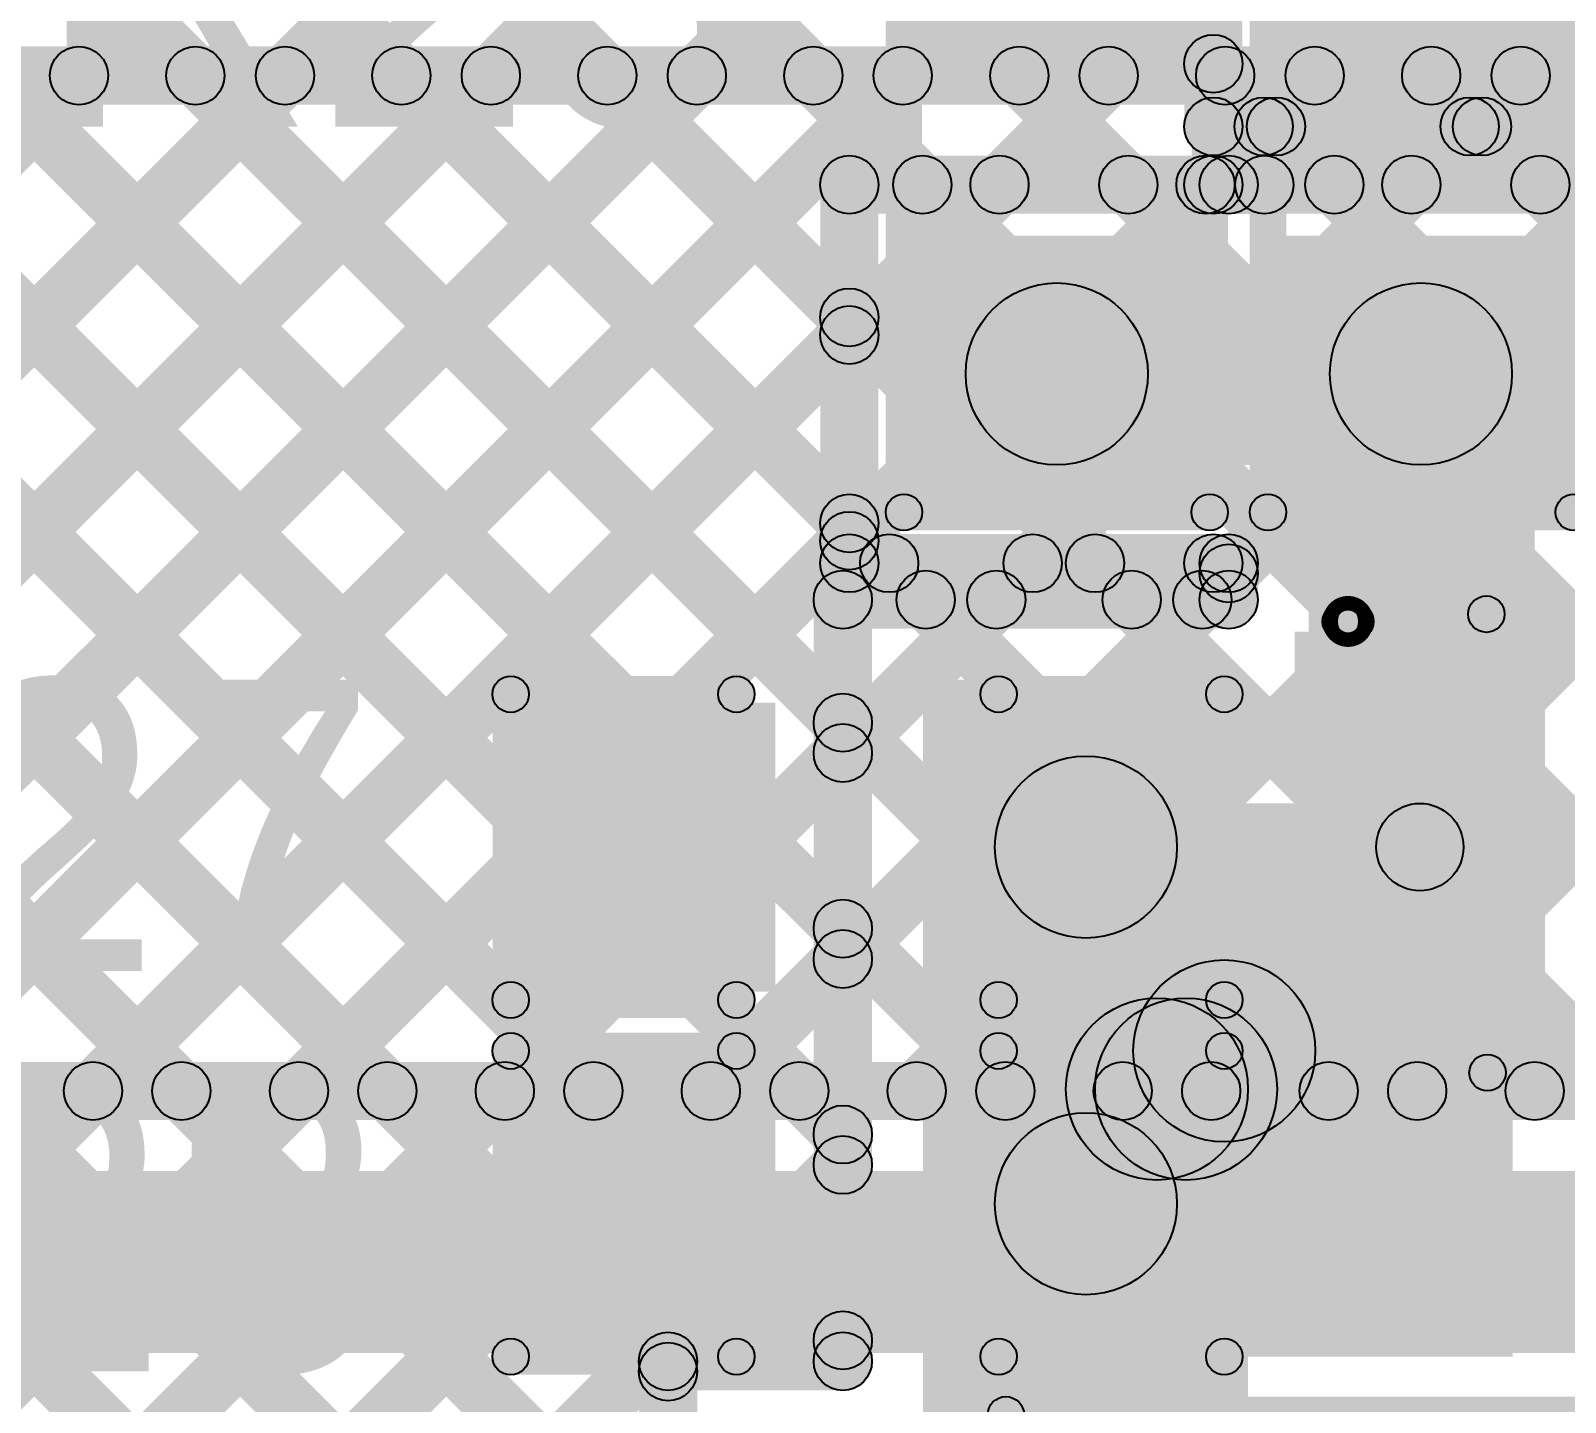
# Model space of a CAD drawing. Header units: millimetres. Extents: x -0.28 to 3.03, y -0.05 to 3.12.
# Drawn here: x 1.2805 to 1.4912, y 2.2307 to 2.4192 of the extents above; entities that cross this region are included whole.
import ezdxf

# ---------------------------------------------------------------- set-up
doc = ezdxf.new("R2010")
doc.units = ezdxf.units.MM
doc.header["$MEASUREMENT"] = 0
for name, color, linetype in [('BottomLayer', 5, 'Continuous'), ('TopLayer', 1, 'Continuous'), ('TopOverlay', 2, 'Continuous'), ('TopPaste', 8, 'Continuous'), ('TopSolder', 216, 'Continuous')]:
    doc.layers.add(name, color=color, linetype=linetype)

# ---------------------------------------------------------------- blocks, each defined once
blk = doc.blocks.new('1239AS_H_1R0M_P2_15')
at = {"layer": 'TopLayer'}
for points in [[(-0.04921, 0.03937), (-0.01575, 0.03937), (-0.01575, -0.03937), (-0.04921, -0.03937)], [(0.01575, 0.03937), (0.04921, 0.03937), (0.04921, -0.03937), (0.01575, -0.03937)]]:
    blk.add_hatch(color=1, dxfattribs=at).paths.add_polyline_path(points)
at = {"layer": 'TopOverlay'}
h = blk.add_hatch(color=2, dxfattribs=at)
edge = h.paths.add_edge_path()
edge.add_arc((-0.053, 0.043), 0.0025, 0, 360)
h = blk.add_hatch(color=2, dxfattribs=at)
edge = h.paths.add_edge_path()
edge.add_arc((-0.053, 0.043), 0.0025, 0, 360)
for points in [[(0.053, 0.0455), (0.053, 0.0405), (-0.053, 0.0405), (-0.053, 0.0455)], [(-0.0555, 0.043), (-0.0505, 0.043), (-0.0505, -0.043), (-0.0555, -0.043)], [(0.0505, 0.043), (0.0555, 0.043), (0.0555, -0.043), (0.0505, -0.043)], [(0.053, -0.0405), (0.053, -0.0455), (-0.053, -0.0455), (-0.053, -0.0405)]]:
    blk.add_hatch(color=2, dxfattribs=at).paths.add_polyline_path(points)
h = blk.add_hatch(color=2, dxfattribs=at)
edge = h.paths.add_edge_path()
edge.add_arc((0.053, 0.043), 0.0025, 0, 360)
h = blk.add_hatch(color=2, dxfattribs=at)
edge = h.paths.add_edge_path()
edge.add_arc((0.053, 0.043), 0.0025, 0, 360)
h = blk.add_hatch(color=2, dxfattribs=at)
edge = h.paths.add_edge_path()
edge.add_arc((-0.053, -0.043), 0.0025, 0, 360)
h = blk.add_hatch(color=2, dxfattribs=at)
edge = h.paths.add_edge_path()
edge.add_arc((-0.053, -0.043), 0.0025, 0, 360)
h = blk.add_hatch(color=2, dxfattribs=at)
edge = h.paths.add_edge_path()
edge.add_arc((0.053, -0.043), 0.0025, 0, 360)
h = blk.add_hatch(color=2, dxfattribs=at)
edge = h.paths.add_edge_path()
edge.add_arc((0.053, -0.043), 0.0025, 0, 360)
at = {"layer": 'TopPaste'}
for points in [[(-0.04921, 0.03937), (-0.01575, 0.03937), (-0.01575, -0.03937), (-0.04921, -0.03937)], [(0.01575, 0.03937), (0.04921, 0.03937), (0.04921, -0.03937), (0.01575, -0.03937)]]:
    blk.add_hatch(color=8, dxfattribs=at).paths.add_polyline_path(points)
at = {"layer": 'TopSolder'}
for points in [[(-0.05321, 0.04337), (-0.01175, 0.04337), (-0.01175, -0.04337), (-0.05321, -0.04337)], [(0.01175, 0.04337), (0.05321, 0.04337), (0.05321, -0.04337), (0.01175, -0.04337)]]:
    blk.add_hatch(color=216, dxfattribs=at).paths.add_polyline_path(points)
at = {"layer": 'TopOverlay'}
for centre in [(-0.053, 0.043), (-0.053, 0.043), (0.053, 0.043), (0.053, 0.043), (-0.053, -0.043), (-0.053, -0.043), (0.053, -0.043), (0.053, -0.043)]:
    blk.add_circle(centre, 0.0025, dxfattribs=at)
blk = doc.blocks.new('TPS61023DRLR_23')
at = {"layer": 'TopLayer'}
for points in [[(-0.04232, 0.02559), (-0.01594, 0.02559), (-0.01594, 0.01378), (-0.04232, 0.01378)], [(0.01594, 0.02559), (0.04232, 0.02559), (0.04232, 0.01378), (0.01594, 0.01378)], [(-0.04232, 0.00591), (-0.01594, 0.00591), (-0.01594, -0.00591), (-0.04232, -0.00591)], [(0.01594, 0.00591), (0.04232, 0.00591), (0.04232, -0.00591), (0.01594, -0.00591)], [(-0.04232, -0.01378), (-0.01594, -0.01378), (-0.01594, -0.02559), (-0.04232, -0.02559)], [(0.01594, -0.01378), (0.04232, -0.01378), (0.04232, -0.02559), (0.01594, -0.02559)]]:
    blk.add_hatch(color=1, dxfattribs=at).paths.add_polyline_path(points)
at = {"layer": 'TopOverlay'}
h = blk.add_hatch(color=2, dxfattribs=at)
edge = h.paths.add_edge_path()
edge.add_arc((-0.02, 0.032), 0.0025, 0, 360)
for points in [[(-0.02, 0.0295), (-0.02, 0.0345), (0.0177, 0.0345), (0.0177, 0.0295)], [(-0.01985, -0.0335), (-0.01985, -0.0285), (0.01785, -0.0285), (0.01785, -0.0335)]]:
    blk.add_hatch(color=2, dxfattribs=at).paths.add_polyline_path(points)
h = blk.add_hatch(color=2, dxfattribs=at)
edge = h.paths.add_edge_path()
edge.add_arc((0.0177, 0.032), 0.0025, 0, 360)
h = blk.add_hatch(color=2, dxfattribs=at)
edge = h.paths.add_edge_path()
edge.add_arc((-0.04, 0.031), 0.0025, 0, 360)
h = blk.add_hatch(color=2, dxfattribs=at)
edge = h.paths.add_edge_path()
edge.add_arc((-0.038, 0.031), 0.0025, 0, 360)
h = blk.add_hatch(color=2, dxfattribs=at)
edge = h.paths.add_edge_path()
edge.add_arc((-0.01985, -0.031), 0.0025, 0, 360)
h = blk.add_hatch(color=2, dxfattribs=at)
edge = h.paths.add_edge_path()
edge.add_arc((0.01785, -0.031), 0.0025, 0, 360)
at = {"layer": 'TopPaste'}
for points in [[(-0.04232, 0.02559), (-0.01594, 0.02559), (-0.01594, 0.01378), (-0.04232, 0.01378)], [(0.01594, 0.02559), (0.04232, 0.02559), (0.04232, 0.01378), (0.01594, 0.01378)], [(-0.04232, 0.00591), (-0.01594, 0.00591), (-0.01594, -0.00591), (-0.04232, -0.00591)], [(0.01594, 0.00591), (0.04232, 0.00591), (0.04232, -0.00591), (0.01594, -0.00591)], [(-0.04232, -0.01378), (-0.01594, -0.01378), (-0.01594, -0.02559), (-0.04232, -0.02559)], [(0.01594, -0.01378), (0.04232, -0.01378), (0.04232, -0.02559), (0.01594, -0.02559)]]:
    blk.add_hatch(color=8, dxfattribs=at).paths.add_polyline_path(points)
at = {"layer": 'TopSolder'}
for points in [[(-0.04632, 0.02959), (-0.01194, 0.02959), (-0.01194, 0.00978), (-0.04632, 0.00978)], [(0.01194, 0.02959), (0.04632, 0.02959), (0.04632, 0.00978), (0.01194, 0.00978)], [(-0.04632, 0.00991), (-0.01194, 0.00991), (-0.01194, -0.00991), (-0.04632, -0.00991)], [(0.01194, 0.00991), (0.04632, 0.00991), (0.04632, -0.00991), (0.01194, -0.00991)], [(-0.04632, -0.00978), (-0.01194, -0.00978), (-0.01194, -0.02959), (-0.04632, -0.02959)], [(0.01194, -0.00978), (0.04632, -0.00978), (0.04632, -0.02959), (0.01194, -0.02959)]]:
    blk.add_hatch(color=216, dxfattribs=at).paths.add_polyline_path(points)
at = {"layer": 'TopOverlay', "const_width": 0.005}
blk.add_lwpolyline([(-0.038, 0.031, 1), (-0.04, 0.031, 1)], format="xyb", close=True, dxfattribs=at)
at = {"layer": 'TopOverlay'}
for centre in [(-0.02, 0.032), (0.0177, 0.032), (-0.04, 0.031), (-0.038, 0.031), (-0.01985, -0.031), (0.01785, -0.031)]:
    blk.add_circle(centre, 0.0025, dxfattribs=at)
blk = doc.blocks.new('R__0603_46')
at = {"layer": 'TopLayer'}
for points in [[(-0.015, 0.0175), (-0.015, -0.0175), (-0.045, -0.0175), (-0.045, 0.0175)], [(0.045, 0.0175), (0.045, -0.0175), (0.015, -0.0175), (0.015, 0.0175)]]:
    blk.add_hatch(color=1, dxfattribs=at).paths.add_polyline_path(points)
at = {"layer": 'TopOverlay'}
h = blk.add_hatch(color=2, dxfattribs=at)
edge = h.paths.add_edge_path()
edge.add_arc((-0.049, 0.021), 0.0025, 0, 360)
h = blk.add_hatch(color=2, dxfattribs=at)
edge = h.paths.add_edge_path()
edge.add_arc((-0.049, 0.021), 0.0025, 0, 360)
for points in [[(-0.049, 0.0185), (-0.049, 0.0235), (0.049, 0.0235), (0.049, 0.0185)], [(-0.0515, 0.021), (-0.0465, 0.021), (-0.0465, -0.021), (-0.0515, -0.021)], [(0.0465, 0.021), (0.0515, 0.021), (0.0515, -0.021), (0.0465, -0.021)], [(-0.049, -0.0235), (-0.049, -0.0185), (0.049, -0.0185), (0.049, -0.0235)]]:
    blk.add_hatch(color=2, dxfattribs=at).paths.add_polyline_path(points)
h = blk.add_hatch(color=2, dxfattribs=at)
edge = h.paths.add_edge_path()
edge.add_arc((0.049, 0.021), 0.0025, 0, 360)
h = blk.add_hatch(color=2, dxfattribs=at)
edge = h.paths.add_edge_path()
edge.add_arc((0.049, 0.021), 0.0025, 0, 360)
h = blk.add_hatch(color=2, dxfattribs=at)
edge = h.paths.add_edge_path()
edge.add_arc((-0.049, -0.021), 0.0025, 0, 360)
h = blk.add_hatch(color=2, dxfattribs=at)
edge = h.paths.add_edge_path()
edge.add_arc((-0.049, -0.021), 0.0025, 0, 360)
h = blk.add_hatch(color=2, dxfattribs=at)
edge = h.paths.add_edge_path()
edge.add_arc((0.049, -0.021), 0.0025, 0, 360)
h = blk.add_hatch(color=2, dxfattribs=at)
edge = h.paths.add_edge_path()
edge.add_arc((0.049, -0.021), 0.0025, 0, 360)
at = {"layer": 'TopPaste'}
for points in [[(-0.015, 0.0175), (-0.015, -0.0175), (-0.045, -0.0175), (-0.045, 0.0175)], [(0.045, 0.0175), (0.045, -0.0175), (0.015, -0.0175), (0.015, 0.0175)]]:
    blk.add_hatch(color=8, dxfattribs=at).paths.add_polyline_path(points)
at = {"layer": 'TopSolder'}
for points in [[(-0.011, 0.0215), (-0.011, -0.0215), (-0.049, -0.0215), (-0.049, 0.0215)], [(0.049, 0.0215), (0.049, -0.0215), (0.011, -0.0215), (0.011, 0.0215)]]:
    blk.add_hatch(color=216, dxfattribs=at).paths.add_polyline_path(points)
at = {"layer": 'TopOverlay'}
for centre in [(-0.049, 0.021), (-0.049, 0.021), (0.049, 0.021), (0.049, 0.021), (-0.049, -0.021), (-0.049, -0.021), (0.049, -0.021), (0.049, -0.021)]:
    blk.add_circle(centre, 0.0025, dxfattribs=at)
blk = doc.blocks.new('R__0603_47')
at = {"layer": 'TopLayer'}
for points in [[(-0.015, 0.0175), (-0.015, -0.0175), (-0.045, -0.0175), (-0.045, 0.0175)], [(0.045, 0.0175), (0.045, -0.0175), (0.015, -0.0175), (0.015, 0.0175)]]:
    blk.add_hatch(color=1, dxfattribs=at).paths.add_polyline_path(points)
at = {"layer": 'TopOverlay'}
h = blk.add_hatch(color=2, dxfattribs=at)
edge = h.paths.add_edge_path()
edge.add_arc((-0.049, 0.021), 0.0025, 0, 360)
h = blk.add_hatch(color=2, dxfattribs=at)
edge = h.paths.add_edge_path()
edge.add_arc((-0.049, 0.021), 0.0025, 0, 360)
for points in [[(-0.049, 0.0185), (-0.049, 0.0235), (0.049, 0.0235), (0.049, 0.0185)], [(-0.0515, 0.021), (-0.0465, 0.021), (-0.0465, -0.021), (-0.0515, -0.021)], [(0.0465, 0.021), (0.0515, 0.021), (0.0515, -0.021), (0.0465, -0.021)], [(-0.049, -0.0235), (-0.049, -0.0185), (0.049, -0.0185), (0.049, -0.0235)]]:
    blk.add_hatch(color=2, dxfattribs=at).paths.add_polyline_path(points)
h = blk.add_hatch(color=2, dxfattribs=at)
edge = h.paths.add_edge_path()
edge.add_arc((0.049, 0.021), 0.0025, 0, 360)
h = blk.add_hatch(color=2, dxfattribs=at)
edge = h.paths.add_edge_path()
edge.add_arc((0.049, 0.021), 0.0025, 0, 360)
h = blk.add_hatch(color=2, dxfattribs=at)
edge = h.paths.add_edge_path()
edge.add_arc((-0.049, -0.021), 0.0025, 0, 360)
h = blk.add_hatch(color=2, dxfattribs=at)
edge = h.paths.add_edge_path()
edge.add_arc((-0.049, -0.021), 0.0025, 0, 360)
h = blk.add_hatch(color=2, dxfattribs=at)
edge = h.paths.add_edge_path()
edge.add_arc((0.049, -0.021), 0.0025, 0, 360)
h = blk.add_hatch(color=2, dxfattribs=at)
edge = h.paths.add_edge_path()
edge.add_arc((0.049, -0.021), 0.0025, 0, 360)
at = {"layer": 'TopPaste'}
for points in [[(-0.015, 0.0175), (-0.015, -0.0175), (-0.045, -0.0175), (-0.045, 0.0175)], [(0.045, 0.0175), (0.045, -0.0175), (0.015, -0.0175), (0.015, 0.0175)]]:
    blk.add_hatch(color=8, dxfattribs=at).paths.add_polyline_path(points)
at = {"layer": 'TopSolder'}
for points in [[(-0.011, 0.0215), (-0.011, -0.0215), (-0.049, -0.0215), (-0.049, 0.0215)], [(0.049, 0.0215), (0.049, -0.0215), (0.011, -0.0215), (0.011, 0.0215)]]:
    blk.add_hatch(color=216, dxfattribs=at).paths.add_polyline_path(points)
at = {"layer": 'TopOverlay'}
for centre in [(-0.049, 0.021), (-0.049, 0.021), (0.049, 0.021), (0.049, 0.021), (-0.049, -0.021), (-0.049, -0.021), (0.049, -0.021), (0.049, -0.021)]:
    blk.add_circle(centre, 0.0025, dxfattribs=at)
blk = doc.blocks.new('C__0603_87')
at = {"layer": 'TopLayer'}
for points in [[(-0.015, 0.0175), (-0.015, -0.0175), (-0.045, -0.0175), (-0.045, 0.0175)], [(0.045, 0.0175), (0.045, -0.0175), (0.015, -0.0175), (0.015, 0.0175)]]:
    blk.add_hatch(color=1, dxfattribs=at).paths.add_polyline_path(points)
at = {"layer": 'TopOverlay'}
h = blk.add_hatch(color=2, dxfattribs=at)
edge = h.paths.add_edge_path()
edge.add_arc((-0.049, 0.021), 0.0025, 0, 360)
h = blk.add_hatch(color=2, dxfattribs=at)
edge = h.paths.add_edge_path()
edge.add_arc((-0.049, 0.021), 0.0025, 0, 360)
for points in [[(-0.018, 0.0235), (-0.018, 0.0185), (-0.049, 0.0185), (-0.049, 0.0235)], [(0.049, 0.0235), (0.049, 0.0185), (0.018, 0.0185), (0.018, 0.0235)], [(-0.0515, 0.021), (-0.0465, 0.021), (-0.0465, -0.021), (-0.0515, -0.021)], [(0.0465, 0.021), (0.0515, 0.021), (0.0515, -0.021), (0.0465, -0.021)], [(-0.018, -0.0185), (-0.018, -0.0235), (-0.049, -0.0235), (-0.049, -0.0185)], [(0.049, -0.0185), (0.049, -0.0235), (0.018, -0.0235), (0.018, -0.0185)]]:
    blk.add_hatch(color=2, dxfattribs=at).paths.add_polyline_path(points)
h = blk.add_hatch(color=2, dxfattribs=at)
edge = h.paths.add_edge_path()
edge.add_arc((-0.018, 0.021), 0.0025, 0, 360)
h = blk.add_hatch(color=2, dxfattribs=at)
edge = h.paths.add_edge_path()
edge.add_arc((0.018, 0.021), 0.0025, 0, 360)
h = blk.add_hatch(color=2, dxfattribs=at)
edge = h.paths.add_edge_path()
edge.add_arc((0.049, 0.021), 0.0025, 0, 360)
h = blk.add_hatch(color=2, dxfattribs=at)
edge = h.paths.add_edge_path()
edge.add_arc((0.049, 0.021), 0.0025, 0, 360)
h = blk.add_hatch(color=2, dxfattribs=at)
edge = h.paths.add_edge_path()
edge.add_arc((-0.049, -0.021), 0.0025, 0, 360)
h = blk.add_hatch(color=2, dxfattribs=at)
edge = h.paths.add_edge_path()
edge.add_arc((-0.049, -0.021), 0.0025, 0, 360)
h = blk.add_hatch(color=2, dxfattribs=at)
edge = h.paths.add_edge_path()
edge.add_arc((-0.018, -0.021), 0.0025, 0, 360)
h = blk.add_hatch(color=2, dxfattribs=at)
edge = h.paths.add_edge_path()
edge.add_arc((0.018, -0.021), 0.0025, 0, 360)
h = blk.add_hatch(color=2, dxfattribs=at)
edge = h.paths.add_edge_path()
edge.add_arc((0.049, -0.021), 0.0025, 0, 360)
h = blk.add_hatch(color=2, dxfattribs=at)
edge = h.paths.add_edge_path()
edge.add_arc((0.049, -0.021), 0.0025, 0, 360)
at = {"layer": 'TopPaste'}
for points in [[(-0.015, 0.0175), (-0.015, -0.0175), (-0.045, -0.0175), (-0.045, 0.0175)], [(0.045, 0.0175), (0.045, -0.0175), (0.015, -0.0175), (0.015, 0.0175)]]:
    blk.add_hatch(color=8, dxfattribs=at).paths.add_polyline_path(points)
at = {"layer": 'TopSolder'}
for points in [[(-0.01264, 0.01986), (-0.01264, -0.01986), (-0.04736, -0.01986), (-0.04736, 0.01986)], [(0.04736, 0.01986), (0.04736, -0.01986), (0.01264, -0.01986), (0.01264, 0.01986)]]:
    blk.add_hatch(color=216, dxfattribs=at).paths.add_polyline_path(points)
at = {"layer": 'TopOverlay'}
for centre in [(-0.049, 0.021), (-0.049, 0.021), (-0.018, 0.021), (0.018, 0.021), (0.049, 0.021), (0.049, 0.021), (-0.049, -0.021), (-0.049, -0.021), (-0.018, -0.021), (0.018, -0.021), (0.049, -0.021), (0.049, -0.021)]:
    blk.add_circle(centre, 0.0025, dxfattribs=at)
blk = doc.blocks.new('C__0603_88')
at = {"layer": 'TopLayer'}
for points in [[(-0.015, 0.0175), (-0.015, -0.0175), (-0.045, -0.0175), (-0.045, 0.0175)], [(0.045, 0.0175), (0.045, -0.0175), (0.015, -0.0175), (0.015, 0.0175)]]:
    blk.add_hatch(color=1, dxfattribs=at).paths.add_polyline_path(points)
at = {"layer": 'TopOverlay'}
h = blk.add_hatch(color=2, dxfattribs=at)
edge = h.paths.add_edge_path()
edge.add_arc((-0.049, 0.021), 0.0025, 0, 360)
h = blk.add_hatch(color=2, dxfattribs=at)
edge = h.paths.add_edge_path()
edge.add_arc((-0.049, 0.021), 0.0025, 0, 360)
for points in [[(-0.018, 0.0235), (-0.018, 0.0185), (-0.049, 0.0185), (-0.049, 0.0235)], [(0.049, 0.0235), (0.049, 0.0185), (0.018, 0.0185), (0.018, 0.0235)], [(-0.0515, 0.021), (-0.0465, 0.021), (-0.0465, -0.021), (-0.0515, -0.021)], [(0.0465, 0.021), (0.0515, 0.021), (0.0515, -0.021), (0.0465, -0.021)], [(-0.018, -0.0185), (-0.018, -0.0235), (-0.049, -0.0235), (-0.049, -0.0185)], [(0.049, -0.0185), (0.049, -0.0235), (0.018, -0.0235), (0.018, -0.0185)]]:
    blk.add_hatch(color=2, dxfattribs=at).paths.add_polyline_path(points)
h = blk.add_hatch(color=2, dxfattribs=at)
edge = h.paths.add_edge_path()
edge.add_arc((-0.018, 0.021), 0.0025, 0, 360)
h = blk.add_hatch(color=2, dxfattribs=at)
edge = h.paths.add_edge_path()
edge.add_arc((0.018, 0.021), 0.0025, 0, 360)
h = blk.add_hatch(color=2, dxfattribs=at)
edge = h.paths.add_edge_path()
edge.add_arc((0.049, 0.021), 0.0025, 0, 360)
h = blk.add_hatch(color=2, dxfattribs=at)
edge = h.paths.add_edge_path()
edge.add_arc((0.049, 0.021), 0.0025, 0, 360)
h = blk.add_hatch(color=2, dxfattribs=at)
edge = h.paths.add_edge_path()
edge.add_arc((-0.049, -0.021), 0.0025, 0, 360)
h = blk.add_hatch(color=2, dxfattribs=at)
edge = h.paths.add_edge_path()
edge.add_arc((-0.049, -0.021), 0.0025, 0, 360)
h = blk.add_hatch(color=2, dxfattribs=at)
edge = h.paths.add_edge_path()
edge.add_arc((-0.018, -0.021), 0.0025, 0, 360)
h = blk.add_hatch(color=2, dxfattribs=at)
edge = h.paths.add_edge_path()
edge.add_arc((0.018, -0.021), 0.0025, 0, 360)
h = blk.add_hatch(color=2, dxfattribs=at)
edge = h.paths.add_edge_path()
edge.add_arc((0.049, -0.021), 0.0025, 0, 360)
h = blk.add_hatch(color=2, dxfattribs=at)
edge = h.paths.add_edge_path()
edge.add_arc((0.049, -0.021), 0.0025, 0, 360)
at = {"layer": 'TopPaste'}
for points in [[(-0.015, 0.0175), (-0.015, -0.0175), (-0.045, -0.0175), (-0.045, 0.0175)], [(0.045, 0.0175), (0.045, -0.0175), (0.015, -0.0175), (0.015, 0.0175)]]:
    blk.add_hatch(color=8, dxfattribs=at).paths.add_polyline_path(points)
at = {"layer": 'TopSolder'}
for points in [[(-0.01264, 0.01986), (-0.01264, -0.01986), (-0.04736, -0.01986), (-0.04736, 0.01986)], [(0.04736, 0.01986), (0.04736, -0.01986), (0.01264, -0.01986), (0.01264, 0.01986)]]:
    blk.add_hatch(color=216, dxfattribs=at).paths.add_polyline_path(points)
at = {"layer": 'TopOverlay'}
for centre in [(-0.049, 0.021), (-0.049, 0.021), (-0.018, 0.021), (0.018, 0.021), (0.049, 0.021), (0.049, 0.021), (-0.049, -0.021), (-0.049, -0.021), (-0.018, -0.021), (0.018, -0.021), (0.049, -0.021), (0.049, -0.021)]:
    blk.add_circle(centre, 0.0025, dxfattribs=at)

msp = doc.modelspace()

# ---------------------------------------------------------------- hatches: boundary and pattern name
at = {"layer": 'BottomLayer'}
for points in [[(1.03504, 2.409), (1.03504, 2.417), (2.481, 2.417), (2.481, 2.409)], [(1.15042, 2.27067), (1.14476, 2.27633), (1.28426, 2.41583), (1.28992, 2.41017)], [(1.15884, 2.41017), (1.1645, 2.41583), (1.304, 2.27633), (1.29834, 2.27067)], [(1.17871, 2.27067), (1.17305, 2.27633), (1.31255, 2.41583), (1.31821, 2.41017)], [(1.18713, 2.41017), (1.19278, 2.41583), (1.33228, 2.27633), (1.32663, 2.27067)], [(1.20699, 2.27067), (1.20133, 2.27633), (1.34083, 2.41583), (1.34649, 2.41017)], [(1.21541, 2.41017), (1.22107, 2.41583), (1.36057, 2.27633), (1.35491, 2.27067)], [(1.23527, 2.27067), (1.22962, 2.27633), (1.36912, 2.41583), (1.37477, 2.41017)], [(1.24369, 2.41017), (1.24935, 2.41583), (1.38885, 2.27633), (1.38319, 2.27067)], [(1.26356, 2.27067), (1.2579, 2.27633), (1.3974, 2.41583), (1.40306, 2.41017)], [(1.27198, 2.41017), (1.27764, 2.41583), (1.41714, 2.27633), (1.41148, 2.27067)], [(1.29184, 2.27067), (1.28619, 2.27633), (1.42569, 2.41583), (1.43134, 2.41017)], [(1.30026, 2.41017), (1.30592, 2.41583), (1.44542, 2.27633), (1.43976, 2.27067)], [(1.32013, 2.27067), (1.31447, 2.27633), (1.45397, 2.41583), (1.45963, 2.41017)], [(1.32855, 2.41017), (1.3342, 2.41583), (1.4737, 2.27633), (1.46805, 2.27067)], [(1.34841, 2.27067), (1.34275, 2.27633), (1.48225, 2.41583), (1.48791, 2.41017)], [(1.35683, 2.41017), (1.36249, 2.41583), (1.50199, 2.27633), (1.49633, 2.27067)], [(1.3767, 2.27067), (1.37104, 2.27633), (1.51054, 2.41583), (1.5162, 2.41017)], [(1.38512, 2.41017), (1.39077, 2.41583), (1.53027, 2.27633), (1.52462, 2.27067)], [(1.40498, 2.27067), (1.39932, 2.27633), (1.53882, 2.41583), (1.54448, 2.41017)], [(1.4134, 2.41017), (1.41906, 2.41583), (1.55856, 2.27633), (1.5529, 2.27067)], [(1.43326, 2.27067), (1.42761, 2.27633), (1.56711, 2.41583), (1.57276, 2.41017)], [(1.44168, 2.41017), (1.44734, 2.41583), (1.58684, 2.27633), (1.58118, 2.27067)], [(1.46155, 2.27067), (1.45589, 2.27633), (1.59539, 2.41583), (1.60105, 2.41017)], [(1.46997, 2.41017), (1.47563, 2.41583), (1.61513, 2.27633), (1.60947, 2.27067)], [(1.48983, 2.27067), (1.48418, 2.27633), (1.62368, 2.41583), (1.62933, 2.41017)], [(1.071, 2.2695), (1.071, 2.2775), (1.668, 2.2775), (1.668, 2.2695)], [(1.071, 2.2375), (1.071, 2.2625), (1.668, 2.2625), (1.668, 2.2375)]]:
    msp.add_hatch(color=5, dxfattribs=at).paths.add_polyline_path(points)
h = msp.add_hatch(color=5, dxfattribs=at)
edge = h.paths.add_edge_path()
edge.add_arc((1.28709, 2.413), 0.004, 0, 360)
h = msp.add_hatch(color=5, dxfattribs=at)
edge = h.paths.add_edge_path()
edge.add_arc((1.30309, 2.413), 0.004, 0, 360)
h = msp.add_hatch(color=5, dxfattribs=at)
edge = h.paths.add_edge_path()
edge.add_arc((1.31538, 2.413), 0.004, 0, 360)
h = msp.add_hatch(color=5, dxfattribs=at)
edge = h.paths.add_edge_path()
edge.add_arc((1.33138, 2.413), 0.004, 0, 360)
h = msp.add_hatch(color=5, dxfattribs=at)
edge = h.paths.add_edge_path()
edge.add_arc((1.34366, 2.413), 0.004, 0, 360)
h = msp.add_hatch(color=5, dxfattribs=at)
edge = h.paths.add_edge_path()
edge.add_arc((1.35966, 2.413), 0.004, 0, 360)
h = msp.add_hatch(color=5, dxfattribs=at)
edge = h.paths.add_edge_path()
edge.add_arc((1.37195, 2.413), 0.004, 0, 360)
h = msp.add_hatch(color=5, dxfattribs=at)
edge = h.paths.add_edge_path()
edge.add_arc((1.38794, 2.413), 0.004, 0, 360)
h = msp.add_hatch(color=5, dxfattribs=at)
edge = h.paths.add_edge_path()
edge.add_arc((1.40023, 2.413), 0.004, 0, 360)
h = msp.add_hatch(color=5, dxfattribs=at)
edge = h.paths.add_edge_path()
edge.add_arc((1.41623, 2.413), 0.004, 0, 360)
h = msp.add_hatch(color=5, dxfattribs=at)
edge = h.paths.add_edge_path()
edge.add_arc((1.42851, 2.413), 0.004, 0, 360)
h = msp.add_hatch(color=5, dxfattribs=at)
edge = h.paths.add_edge_path()
edge.add_arc((1.44451, 2.413), 0.004, 0, 360)
h = msp.add_hatch(color=5, dxfattribs=at)
edge = h.paths.add_edge_path()
edge.add_arc((1.4568, 2.413), 0.004, 0, 360)
h = msp.add_hatch(color=5, dxfattribs=at)
edge = h.paths.add_edge_path()
edge.add_arc((1.4728, 2.413), 0.004, 0, 360)
h = msp.add_hatch(color=5, dxfattribs=at)
edge = h.paths.add_edge_path()
edge.add_arc((1.48508, 2.413), 0.004, 0, 360)
h = msp.add_hatch(color=5, dxfattribs=at)
edge = h.paths.add_edge_path()
edge.add_arc((1.28901, 2.2735), 0.004, 0, 360)
h = msp.add_hatch(color=5, dxfattribs=at)
edge = h.paths.add_edge_path()
edge.add_arc((1.30117, 2.2735), 0.004, 0, 360)
h = msp.add_hatch(color=5, dxfattribs=at)
edge = h.paths.add_edge_path()
edge.add_arc((1.3173, 2.2735), 0.004, 0, 360)
h = msp.add_hatch(color=5, dxfattribs=at)
edge = h.paths.add_edge_path()
edge.add_arc((1.32945, 2.2735), 0.004, 0, 360)
h = msp.add_hatch(color=5, dxfattribs=at)
edge = h.paths.add_edge_path()
edge.add_arc((1.34558, 2.2735), 0.004, 0, 360)
h = msp.add_hatch(color=5, dxfattribs=at)
edge = h.paths.add_edge_path()
edge.add_arc((1.35774, 2.2735), 0.004, 0, 360)
h = msp.add_hatch(color=5, dxfattribs=at)
edge = h.paths.add_edge_path()
edge.add_arc((1.37387, 2.2735), 0.004, 0, 360)
h = msp.add_hatch(color=5, dxfattribs=at)
edge = h.paths.add_edge_path()
edge.add_arc((1.38602, 2.2735), 0.004, 0, 360)
h = msp.add_hatch(color=5, dxfattribs=at)
edge = h.paths.add_edge_path()
edge.add_arc((1.40215, 2.2735), 0.004, 0, 360)
h = msp.add_hatch(color=5, dxfattribs=at)
edge = h.paths.add_edge_path()
edge.add_arc((1.41431, 2.2735), 0.004, 0, 360)
h = msp.add_hatch(color=5, dxfattribs=at)
edge = h.paths.add_edge_path()
edge.add_arc((1.43044, 2.2735), 0.004, 0, 360)
h = msp.add_hatch(color=5, dxfattribs=at)
edge = h.paths.add_edge_path()
edge.add_arc((1.44259, 2.2735), 0.004, 0, 360)
h = msp.add_hatch(color=5, dxfattribs=at)
edge = h.paths.add_edge_path()
edge.add_arc((1.45872, 2.2735), 0.004, 0, 360)
h = msp.add_hatch(color=5, dxfattribs=at)
edge = h.paths.add_edge_path()
edge.add_arc((1.47088, 2.2735), 0.004, 0, 360)
h = msp.add_hatch(color=5, dxfattribs=at)
edge = h.paths.add_edge_path()
edge.add_arc((1.487, 2.2735), 0.004, 0, 360)
at = {"layer": 'TopLayer'}
for points in [[(1.14417, 2.70768), (1.14983, 2.71334), (1.44572, 2.41745), (1.44006, 2.4118)], [(1.14417, 2.6794), (1.14983, 2.68506), (1.43405, 2.40084), (1.42839, 2.39518)], [(1.14417, 2.65112), (1.14983, 2.65677), (1.40576, 2.40084), (1.40011, 2.39518)], [(1.14417, 2.62283), (1.14983, 2.62849), (1.39572, 2.3826), (1.39006, 2.37694)], [(1.14417, 2.59455), (1.14983, 2.6002), (1.39572, 2.35432), (1.39006, 2.34866)], [(1.1179, 2.23815), (1.11224, 2.2438), (1.44506, 2.57662), (1.45072, 2.57097)], [(1.14417, 2.56626), (1.14983, 2.57192), (1.39483, 2.32692), (1.38917, 2.32126)], [(1.13204, 2.224), (1.12638, 2.22966), (1.44506, 2.54834), (1.45072, 2.54268)], [(1.14417, 2.53798), (1.14983, 2.54364), (1.39483, 2.29864), (1.38917, 2.29298)], [(1.14618, 2.20986), (1.14052, 2.21552), (1.44506, 2.52006), (1.45072, 2.5144)], [(1.14417, 2.50969), (1.14983, 2.51535), (1.39483, 2.27035), (1.38917, 2.26469)], [(1.1398, 2.48579), (1.14545, 2.49144), (1.39483, 2.24207), (1.38917, 2.23641)], [(1.16032, 2.19572), (1.15467, 2.20138), (1.44506, 2.49177), (1.45072, 2.48611)], [(1.12567, 2.47163), (1.13133, 2.47728), (1.37083, 2.23778), (1.36517, 2.23213)], [(1.11153, 2.45749), (1.11718, 2.46314), (1.37083, 2.2095), (1.36517, 2.20384)], [(1.17446, 2.18158), (1.16881, 2.18723), (1.44006, 2.45849), (1.44572, 2.45283)], [(1.44689, 2.40601), (1.43889, 2.40601), (1.43889, 2.45801), (1.44689, 2.45801)], [(1.09739, 2.44334), (1.10304, 2.449), (1.37083, 2.18121), (1.36517, 2.17556)], [(1.08324, 2.4292), (1.0889, 2.43486), (1.37083, 2.15293), (1.36517, 2.14727)], [(1.41635, 2.39518), (1.4107, 2.40084), (1.44006, 2.4302), (1.44572, 2.42455)], [(1.44289, 2.40201), (1.44289, 2.41001), (1.49989, 2.41001), (1.49989, 2.40201)], [(1.44464, 2.39518), (1.43898, 2.40084), (1.44698, 2.40884), (1.45264, 2.40318)], [(1.44867, 2.40318), (1.45433, 2.40884), (1.46233, 2.40084), (1.45667, 2.39518)], [(1.47292, 2.39518), (1.46726, 2.40084), (1.47526, 2.40884), (1.48092, 2.40318)], [(1.47696, 2.40318), (1.48262, 2.40884), (1.49062, 2.40084), (1.48496, 2.39518)], [(1.39289, 2.39401), (1.39289, 2.40201), (1.44289, 2.40201), (1.44289, 2.39401)], [(1.44289, 2.39401), (1.44289, 2.40201), (1.44989, 2.40201), (1.44989, 2.39401)], [(1.44289, 2.39401), (1.44289, 2.40201), (1.44989, 2.40201), (1.44989, 2.39401)], [(1.445, 2.394), (1.445, 2.402), (1.44989, 2.402), (1.44989, 2.394)], [(1.44989, 2.39401), (1.44989, 2.40201), (1.49989, 2.40201), (1.49989, 2.39401)], [(1.39689, 2.34601), (1.38889, 2.34601), (1.38889, 2.39801), (1.39689, 2.39801)], [(1.456, 2.321), (1.487, 2.321), (1.487, 2.387), (1.456, 2.387)], [(1.42139, 2.35951), (1.42139, 2.38451), (1.47139, 2.38451), (1.47139, 2.35951)], [(1.18861, 2.16743), (1.18295, 2.17309), (1.39006, 2.3802), (1.39572, 2.37455)], [(1.39006, 2.34866), (1.39572, 2.35432), (1.40119, 2.34884), (1.39554, 2.34318)], [(1.206, 2.15654), (1.20034, 2.1622), (1.39006, 2.35192), (1.39572, 2.34626)], [(1.39289, 2.34201), (1.39289, 2.35001), (1.44289, 2.35001), (1.44289, 2.34201)], [(1.39554, 2.34318), (1.40119, 2.34884), (1.4062, 2.34383), (1.40055, 2.33817)], [(1.41591, 2.33817), (1.41025, 2.34383), (1.41526, 2.34884), (1.42092, 2.34318)], [(1.42382, 2.34318), (1.42948, 2.34884), (1.43449, 2.34383), (1.42883, 2.33817)], [(1.4442, 2.33817), (1.43854, 2.34383), (1.44217, 2.34746), (1.44783, 2.3418)], [(1.449, 2.341), (1.441, 2.341), (1.441, 2.34601), (1.449, 2.34601)], [(1.392, 2.337), (1.392, 2.345), (1.445, 2.345), (1.445, 2.337)], [(1.396, 2.23637), (1.388, 2.23637), (1.388, 2.341), (1.396, 2.341)], [(1.403, 2.14663), (1.44439, 2.14663), (1.44439, 2.33), (1.403, 2.33)], [(1.17791, 2.10017), (1.17226, 2.10583), (1.38917, 2.32275), (1.39483, 2.31709)], [(1.411, 2.23701), (1.484, 2.23701), (1.484, 2.31301), (1.411, 2.31301)], [(1.43789, 2.25801), (1.41289, 2.25801), (1.41289, 2.30701), (1.43789, 2.30701)], [(1.2062, 2.10017), (1.20054, 2.10583), (1.38917, 2.29446), (1.39483, 2.2888)], [(1.44798, 2.26492), (1.4303, 2.2826), (1.43555, 2.28785), (1.45323, 2.27017)], [(1.44764, 2.19024), (1.42264, 2.19024), (1.42264, 2.27376), (1.44764, 2.27376)], [(1.23448, 2.10017), (1.22882, 2.10583), (1.38917, 2.26618), (1.39483, 2.26052)], [(1.368, 2.23237), (1.368, 2.24037), (1.392, 2.24037), (1.392, 2.23237)], [(1.372, 2.13563), (1.364, 2.13563), (1.364, 2.23637), (1.372, 2.23637)]]:
    msp.add_hatch(color=1, dxfattribs=at).paths.add_polyline_path(points)
h = msp.add_hatch(color=1, dxfattribs=at)
edge = h.paths.add_edge_path()
edge.add_arc((1.44289, 2.41462), 0.004, 0, 360)
h = msp.add_hatch(color=1, dxfattribs=at)
edge = h.paths.add_edge_path()
edge.add_arc((1.44289, 2.40601), 0.004, 0, 360)
h = msp.add_hatch(color=1, dxfattribs=at)
edge = h.paths.add_edge_path()
edge.add_arc((1.44289, 2.40601), 0.004, 0, 360)
h = msp.add_hatch(color=1, dxfattribs=at)
edge = h.paths.add_edge_path()
edge.add_arc((1.44981, 2.40601), 0.004, 0, 360)
h = msp.add_hatch(color=1, dxfattribs=at)
edge = h.paths.add_edge_path()
edge.add_arc((1.4515, 2.40601), 0.004, 0, 360)
h = msp.add_hatch(color=1, dxfattribs=at)
edge = h.paths.add_edge_path()
edge.add_arc((1.47809, 2.40601), 0.004, 0, 360)
h = msp.add_hatch(color=1, dxfattribs=at)
edge = h.paths.add_edge_path()
edge.add_arc((1.47979, 2.40601), 0.004, 0, 360)
h = msp.add_hatch(color=1, dxfattribs=at)
edge = h.paths.add_edge_path()
edge.add_arc((1.39289, 2.39801), 0.004, 0, 360)
h = msp.add_hatch(color=1, dxfattribs=at)
edge = h.paths.add_edge_path()
edge.add_arc((1.39289, 2.39801), 0.004, 0, 360)
h = msp.add_hatch(color=1, dxfattribs=at)
edge = h.paths.add_edge_path()
edge.add_arc((1.40293, 2.39801), 0.004, 0, 360)
h = msp.add_hatch(color=1, dxfattribs=at)
edge = h.paths.add_edge_path()
edge.add_arc((1.41352, 2.39801), 0.004, 0, 360)
h = msp.add_hatch(color=1, dxfattribs=at)
edge = h.paths.add_edge_path()
edge.add_arc((1.43122, 2.39801), 0.004, 0, 360)
h = msp.add_hatch(color=1, dxfattribs=at)
edge = h.paths.add_edge_path()
edge.add_arc((1.44181, 2.39801), 0.004, 0, 360)
h = msp.add_hatch(color=1, dxfattribs=at)
edge = h.paths.add_edge_path()
edge.add_arc((1.44289, 2.39801), 0.004, 0, 360)
h = msp.add_hatch(color=1, dxfattribs=at)
edge = h.paths.add_edge_path()
edge.add_arc((1.44289, 2.39801), 0.004, 0, 360)
h = msp.add_hatch(color=1, dxfattribs=at)
edge = h.paths.add_edge_path()
edge.add_arc((1.44289, 2.39801), 0.004, 0, 360)
h = msp.add_hatch(color=1, dxfattribs=at)
edge = h.paths.add_edge_path()
edge.add_arc((1.445, 2.398), 0.004, 0, 360)
h = msp.add_hatch(color=1, dxfattribs=at)
edge = h.paths.add_edge_path()
edge.add_arc((1.44989, 2.39801), 0.004, 0, 360)
h = msp.add_hatch(color=1, dxfattribs=at)
edge = h.paths.add_edge_path()
edge.add_arc((1.44989, 2.39801), 0.004, 0, 360)
h = msp.add_hatch(color=1, dxfattribs=at)
edge = h.paths.add_edge_path()
edge.add_arc((1.44989, 2.39801), 0.004, 0, 360)
h = msp.add_hatch(color=1, dxfattribs=at)
edge = h.paths.add_edge_path()
edge.add_arc((1.44989, 2.398), 0.004, 0, 360)
h = msp.add_hatch(color=1, dxfattribs=at)
edge = h.paths.add_edge_path()
edge.add_arc((1.4595, 2.39801), 0.004, 0, 360)
h = msp.add_hatch(color=1, dxfattribs=at)
edge = h.paths.add_edge_path()
edge.add_arc((1.47009, 2.39801), 0.004, 0, 360)
h = msp.add_hatch(color=1, dxfattribs=at)
edge = h.paths.add_edge_path()
edge.add_arc((1.48779, 2.39801), 0.004, 0, 360)
h = msp.add_hatch(color=1, dxfattribs=at)
edge = h.paths.add_edge_path()
edge.add_arc((1.39289, 2.37977), 0.004, 0, 360)
h = msp.add_hatch(color=1, dxfattribs=at)
edge = h.paths.add_edge_path()
edge.add_arc((1.42139, 2.37201), 0.0125, 0, 360)
h = msp.add_hatch(color=1, dxfattribs=at)
edge = h.paths.add_edge_path()
edge.add_arc((1.47139, 2.37201), 0.0125, 0, 360)
h = msp.add_hatch(color=1, dxfattribs=at)
edge = h.paths.add_edge_path()
edge.add_arc((1.39289, 2.37737), 0.004, 0, 360)
h = msp.add_hatch(color=1, dxfattribs=at)
edge = h.paths.add_edge_path()
edge.add_arc((1.39289, 2.35149), 0.004, 0, 360)
h = msp.add_hatch(color=1, dxfattribs=at)
edge = h.paths.add_edge_path()
edge.add_arc((1.39289, 2.35149), 0.004, 0, 360)
h = msp.add_hatch(color=1, dxfattribs=at)
edge = h.paths.add_edge_path()
edge.add_arc((1.39289, 2.34909), 0.004, 0, 360)
h = msp.add_hatch(color=1, dxfattribs=at)
edge = h.paths.add_edge_path()
edge.add_arc((1.39289, 2.34601), 0.004, 0, 360)
h = msp.add_hatch(color=1, dxfattribs=at)
edge = h.paths.add_edge_path()
edge.add_arc((1.39289, 2.34601), 0.004, 0, 360)
h = msp.add_hatch(color=1, dxfattribs=at)
edge = h.paths.add_edge_path()
edge.add_arc((1.39837, 2.34601), 0.004, 0, 360)
h = msp.add_hatch(color=1, dxfattribs=at)
edge = h.paths.add_edge_path()
edge.add_arc((1.39837, 2.34601), 0.004, 0, 360)
h = msp.add_hatch(color=1, dxfattribs=at)
edge = h.paths.add_edge_path()
edge.add_arc((1.41809, 2.34601), 0.004, 0, 360)
h = msp.add_hatch(color=1, dxfattribs=at)
edge = h.paths.add_edge_path()
edge.add_arc((1.42665, 2.34601), 0.004, 0, 360)
h = msp.add_hatch(color=1, dxfattribs=at)
edge = h.paths.add_edge_path()
edge.add_arc((1.44289, 2.34601), 0.004, 0, 360)
h = msp.add_hatch(color=1, dxfattribs=at)
edge = h.paths.add_edge_path()
edge.add_arc((1.445, 2.34601), 0.004, 0, 360)
h = msp.add_hatch(color=1, dxfattribs=at)
edge = h.paths.add_edge_path()
edge.add_arc((1.445, 2.34463), 0.004, 0, 360)
h = msp.add_hatch(color=1, dxfattribs=at)
edge = h.paths.add_edge_path()
edge.add_arc((1.392, 2.341), 0.004, 0, 360)
h = msp.add_hatch(color=1, dxfattribs=at)
edge = h.paths.add_edge_path()
edge.add_arc((1.392, 2.341), 0.004, 0, 360)
h = msp.add_hatch(color=1, dxfattribs=at)
edge = h.paths.add_edge_path()
edge.add_arc((1.40338, 2.341), 0.004, 0, 360)
h = msp.add_hatch(color=1, dxfattribs=at)
edge = h.paths.add_edge_path()
edge.add_arc((1.41308, 2.341), 0.004, 0, 360)
h = msp.add_hatch(color=1, dxfattribs=at)
edge = h.paths.add_edge_path()
edge.add_arc((1.43166, 2.341), 0.004, 0, 360)
h = msp.add_hatch(color=1, dxfattribs=at)
edge = h.paths.add_edge_path()
edge.add_arc((1.44137, 2.341), 0.004, 0, 360)
h = msp.add_hatch(color=1, dxfattribs=at)
edge = h.paths.add_edge_path()
edge.add_arc((1.445, 2.341), 0.004, 0, 360)
h = msp.add_hatch(color=1, dxfattribs=at)
edge = h.paths.add_edge_path()
edge.add_arc((1.445, 2.341), 0.004, 0, 360)
h = msp.add_hatch(color=1, dxfattribs=at)
edge = h.paths.add_edge_path()
edge.add_arc((1.392, 2.32409), 0.004, 0, 360)
h = msp.add_hatch(color=1, dxfattribs=at)
edge = h.paths.add_edge_path()
edge.add_arc((1.392, 2.31992), 0.004, 0, 360)
h = msp.add_hatch(color=1, dxfattribs=at)
edge = h.paths.add_edge_path()
edge.add_arc((1.42539, 2.30701), 0.0125, 0, 360)
h = msp.add_hatch(color=1, dxfattribs=at)
edge = h.paths.add_edge_path()
edge.add_arc((1.47125, 2.30701), 0.006, 0, 360)
h = msp.add_hatch(color=1, dxfattribs=at)
edge = h.paths.add_edge_path()
edge.add_arc((1.47125, 2.30701), 0.006, 0, 360)
h = msp.add_hatch(color=1, dxfattribs=at)
edge = h.paths.add_edge_path()
edge.add_arc((1.392, 2.29581), 0.004, 0, 360)
h = msp.add_hatch(color=1, dxfattribs=at)
edge = h.paths.add_edge_path()
edge.add_arc((1.392, 2.29163), 0.004, 0, 360)
h = msp.add_hatch(color=1, dxfattribs=at)
edge = h.paths.add_edge_path()
edge.add_arc((1.44439, 2.27901), 0.0125, 0, 360)
h = msp.add_hatch(color=1, dxfattribs=at)
edge = h.paths.add_edge_path()
edge.add_arc((1.43514, 2.27376), 0.0125, 0, 360)
h = msp.add_hatch(color=1, dxfattribs=at)
edge = h.paths.add_edge_path()
edge.add_arc((1.43914, 2.27376), 0.0125, 0, 360)
h = msp.add_hatch(color=1, dxfattribs=at)
edge = h.paths.add_edge_path()
edge.add_arc((1.392, 2.26752), 0.004, 0, 360)
h = msp.add_hatch(color=1, dxfattribs=at)
edge = h.paths.add_edge_path()
edge.add_arc((1.42539, 2.25801), 0.0125, 0, 360)
h = msp.add_hatch(color=1, dxfattribs=at)
edge = h.paths.add_edge_path()
edge.add_arc((1.392, 2.26335), 0.004, 0, 360)
h = msp.add_hatch(color=1, dxfattribs=at)
edge = h.paths.add_edge_path()
edge.add_arc((1.392, 2.23924), 0.004, 0, 360)
h = msp.add_hatch(color=1, dxfattribs=at)
edge = h.paths.add_edge_path()
edge.add_arc((1.368, 2.23637), 0.004, 0, 360)
h = msp.add_hatch(color=1, dxfattribs=at)
edge = h.paths.add_edge_path()
edge.add_arc((1.368, 2.23637), 0.004, 0, 360)
h = msp.add_hatch(color=1, dxfattribs=at)
edge = h.paths.add_edge_path()
edge.add_arc((1.392, 2.23637), 0.004, 0, 360)
h = msp.add_hatch(color=1, dxfattribs=at)
edge = h.paths.add_edge_path()
edge.add_arc((1.392, 2.23637), 0.004, 0, 360)
h = msp.add_hatch(color=1, dxfattribs=at)
edge = h.paths.add_edge_path()
edge.add_arc((1.368, 2.23495), 0.004, 0, 360)

# ---------------------------------------------------------------- linework, layer by layer
at = {"layer": 'BottomLayer'}
for centre in [(1.28709, 2.413), (1.30309, 2.413), (1.31538, 2.413), (1.33138, 2.413), (1.34366, 2.413), (1.35966, 2.413), (1.37195, 2.413), (1.38794, 2.413), (1.40023, 2.413), (1.41623, 2.413), (1.42851, 2.413), (1.44451, 2.413), (1.4568, 2.413), (1.4728, 2.413), (1.48508, 2.413), (1.28901, 2.2735), (1.30117, 2.2735), (1.3173, 2.2735), (1.32945, 2.2735), (1.34558, 2.2735), (1.35774, 2.2735), (1.37387, 2.2735), (1.38602, 2.2735), (1.40215, 2.2735), (1.41431, 2.2735), (1.43044, 2.2735), (1.44259, 2.2735), (1.45872, 2.2735), (1.47088, 2.2735), (1.487, 2.2735)]:
    msp.add_circle(centre, 0.004, dxfattribs=at)
at = {"layer": 'TopLayer'}
for centre, radius in [((1.44289, 2.41462), 0.004), ((1.44289, 2.40601), 0.004), ((1.44289, 2.40601), 0.004), ((1.44981, 2.40601), 0.004), ((1.4515, 2.40601), 0.004), ((1.47809, 2.40601), 0.004), ((1.47979, 2.40601), 0.004), ((1.39289, 2.39801), 0.004), ((1.39289, 2.39801), 0.004), ((1.40293, 2.39801), 0.004), ((1.41352, 2.39801), 0.004), ((1.43122, 2.39801), 0.004), ((1.44181, 2.39801), 0.004), ((1.44289, 2.39801), 0.004), ((1.44289, 2.39801), 0.004), ((1.44289, 2.39801), 0.004), ((1.445, 2.398), 0.004), ((1.44989, 2.39801), 0.004), ((1.44989, 2.39801), 0.004), ((1.44989, 2.39801), 0.004), ((1.44989, 2.398), 0.004), ((1.4595, 2.39801), 0.004), ((1.47009, 2.39801), 0.004), ((1.48779, 2.39801), 0.004), ((1.39289, 2.37977), 0.004), ((1.42139, 2.37201), 0.0125), ((1.47139, 2.37201), 0.0125), ((1.39289, 2.37737), 0.004), ((1.39289, 2.35149), 0.004), ((1.39289, 2.35149), 0.004), ((1.39289, 2.34909), 0.004), ((1.39289, 2.34601), 0.004), ((1.39289, 2.34601), 0.004), ((1.39837, 2.34601), 0.004), ((1.39837, 2.34601), 0.004), ((1.41809, 2.34601), 0.004), ((1.42665, 2.34601), 0.004), ((1.44289, 2.34601), 0.004), ((1.445, 2.34601), 0.004), ((1.445, 2.34463), 0.004), ((1.392, 2.341), 0.004), ((1.392, 2.341), 0.004), ((1.40338, 2.341), 0.004), ((1.41308, 2.341), 0.004), ((1.43166, 2.341), 0.004), ((1.44137, 2.341), 0.004), ((1.445, 2.341), 0.004), ((1.445, 2.341), 0.004), ((1.392, 2.32409), 0.004), ((1.392, 2.31992), 0.004), ((1.42539, 2.30701), 0.0125), ((1.47125, 2.30701), 0.006), ((1.47125, 2.30701), 0.006), ((1.392, 2.29581), 0.004), ((1.392, 2.29163), 0.004), ((1.44439, 2.27901), 0.0125), ((1.43514, 2.27376), 0.0125), ((1.43914, 2.27376), 0.0125), ((1.392, 2.26752), 0.004), ((1.42539, 2.25801), 0.0125), ((1.392, 2.26335), 0.004), ((1.392, 2.23924), 0.004), ((1.368, 2.23637), 0.004), ((1.368, 2.23637), 0.004), ((1.392, 2.23637), 0.004), ((1.392, 2.23637), 0.004), ((1.368, 2.23495), 0.004)]:
    msp.add_circle(centre, radius, dxfattribs=at)

# ---------------------------------------------------------------- block references
for name, p, rotation in [('R__0603_46', (1.42139, 2.40201), 90), ('R__0603_47', (1.47139, 2.40201), 90), ('TPS61023DRLR_23', (1.50039, 2.30701), 360), ('C__0603_88', (1.39539, 2.30701), 180), ('C__0603_87', (1.39539, 2.25801), 180), ('1239AS_H_1R0M_P2_15', (1.46739, 2.18601), 180)]:
    msp.add_blockref(name, p, dxfattribs=dict(rotation=rotation))

# ---------------------------------------------------------------- texts
at = {"layer": 'TopOverlay'}
for s, p in [('R25', (1.281, 2.406)), ('C27', (1.23, 2.29)), ('C28', (1.231, 2.235))]:
    msp.add_text(s, height=0.04, dxfattribs=at).set_placement(p)

doc.saveas('drawing.dxf')
